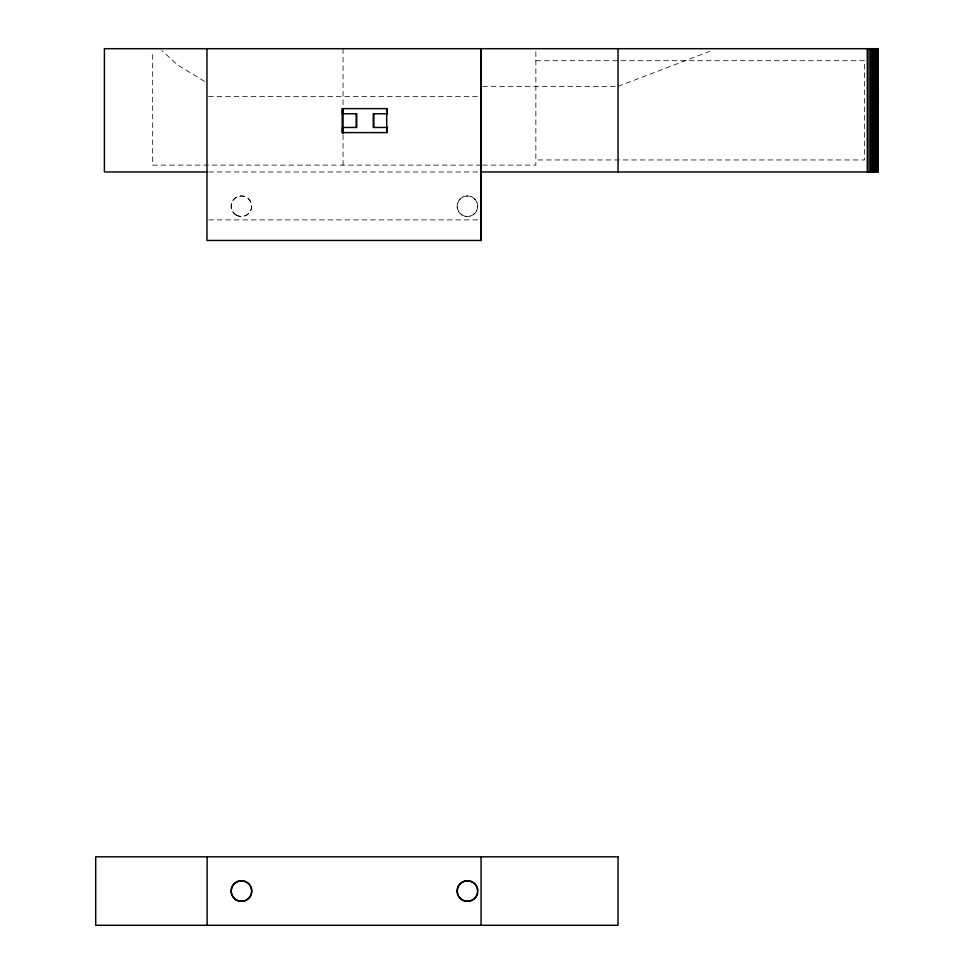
<?xml version="1.0" encoding="UTF-8"?>
<svg xmlns="http://www.w3.org/2000/svg" width="974" height="974" viewBox="0 0 974 974"><rect width="100%" height="100%" fill="white"/><g stroke="black" fill="none" stroke-linecap="round" stroke-linejoin="round"><path stroke-width="0.73" stroke-dasharray="4.87 3.65" d="M618.04 86.369L709.778 51.354M535.858 60.717L864.583 60.717L864.583 159.955L535.858 159.955M482.593 86.369L616.518 86.369M208.473 96.633L477.905 96.645M481.193 165.117L152.346 165.117L152.346 51.719M482.593 165.117L535.858 165.117L535.858 51.719M208.655 171.972L478.027 171.972M208.655 219.905L478.027 219.905M204.601 81.402L178.084 65.27L161.842 50.648M343.043 48.7L343.043 107.712M343.043 134.887L343.043 165.117M236.317 215.108A10.276 10.276 0 0 0 251.73 206.22A10.276 10.276 0 0 0 236.317 197.32A10.276 10.276 0 0 0 236.317 215.108M461.834 214.864A10.276 10.276 0 0 0 477.637 206.683A10.276 10.276 0 0 0 462.638 197.101A10.276 10.276 0 0 0 461.834 214.864A10.276 10.276 0 0 0 477.723 206.683A10.276 10.276 0 0 0 462.723 197.101A10.276 10.276 0 0 0 461.919 214.864M236.232 215.108A10.276 10.276 0 0 0 251.645 206.22A10.276 10.276 0 0 0 236.232 197.32A10.276 10.276 0 0 0 236.232 215.108"/><path stroke-width="1.46" d="M878.268 134.29L878.292 86.382M206.963 48.7L206.963 240.456L480.937 240.456L481.071 48.7M878.28 48.7L104.401 48.7L104.401 171.972L207.133 171.972M387.555 113.763L373.273 113.763L373.273 127.46L387.555 127.46M481.071 171.972L878.146 171.972L878.146 48.7M877.83 48.7L877.83 171.972M877.318 48.7L877.318 171.972M876.624 48.7L876.624 171.972M875.748 48.7L875.748 171.972M874.701 48.7L874.701 171.972M873.483 48.7L873.483 171.972M872.132 48.7L872.132 171.972M870.634 48.7L870.634 171.972M869.015 48.7L869.015 171.972M867.298 48.7L867.298 171.972M618.04 48.7L618.04 171.972M481.071 856.816L481.071 925.3M480.9 48.7L480.9 240.456M386.97 113.763L386.97 108.625L342.203 108.625L342.203 132.598L386.97 132.598L386.97 127.46M386.715 108.625L386.715 132.598M373.858 113.763L373.858 127.46M356.155 113.763L356.155 127.46M343.043 109.222L343.043 133.487M342.458 108.625L342.458 113.763L356.74 113.763L356.74 127.46L342.458 127.46L342.458 132.598M207.133 856.816L207.133 925.3M477.601 893.121A10.276 10.276 0 0 1 461.42 899.306A10.276 10.276 0 0 1 462.65 882.018A10.276 10.276 0 0 1 477.796 890.443M618.04 856.816L95.708 856.816L95.708 925.3L618.04 925.3L618.04 856.816M460.556 898.746A10.276 10.276 0 0 0 477.43 893.121A10.276 10.276 0 0 0 464.123 881.312A10.276 10.276 0 0 0 460.556 898.746M236.219 899.842A10.276 10.276 0 0 0 251.816 891.271A10.276 10.276 0 0 0 236.585 882.054A10.276 10.276 0 0 0 236.219 899.842M236.049 899.842A10.276 10.276 0 0 0 251.645 891.271A10.276 10.276 0 0 0 236.414 882.054A10.276 10.276 0 0 0 236.049 899.842"/></g></svg>
